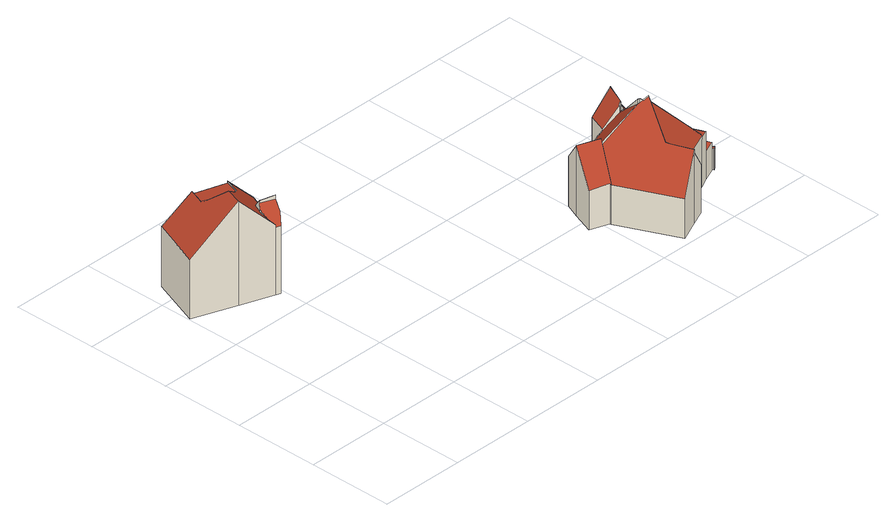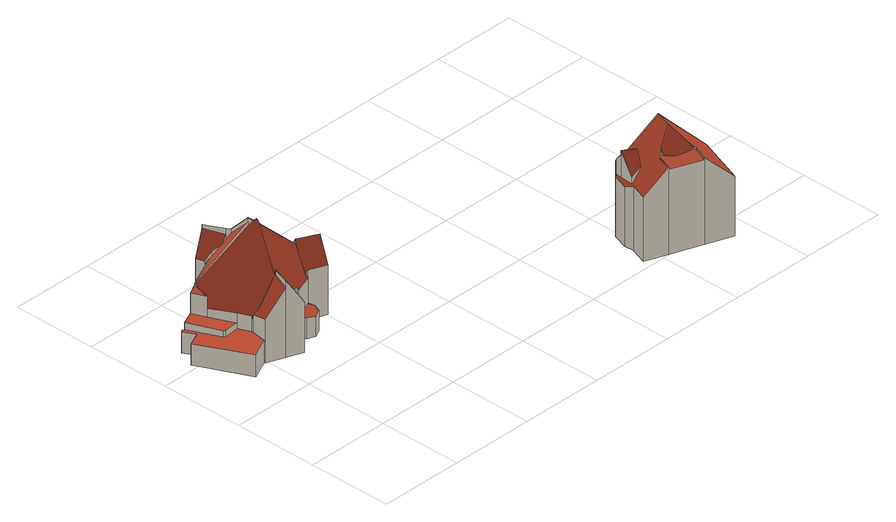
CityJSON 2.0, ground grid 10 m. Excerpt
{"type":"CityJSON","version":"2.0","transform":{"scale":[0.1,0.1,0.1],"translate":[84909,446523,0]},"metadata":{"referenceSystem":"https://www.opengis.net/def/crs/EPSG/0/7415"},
"CityObjects":{
"building1":{"type":"Building","attributes":{"b3_dak_type":"slanted","b3_h_dak_50p":9.99,"b3_h_dak_70p":10.25,"b3_h_dak_max":12.36,"b3_h_dak_min":7.11,"b3_h_maaiveld":0.064,"b3_kas_warenhuis":false,"b3_mutatie_ahn3_ahn4":false,"b3_reconstructie_onvolledig":false,"b3_rmse_lod12":1.23,"b3_rmse_lod13":1.23,"b3_rmse_lod22":0.22,"b3_val3dity_lod12":"[]","b3_val3dity_lod13":"[]","b3_val3dity_lod22":"[]","b3_volume_lod12":656.41,"b3_volume_lod13":656.41,"b3_volume_lod22":624.96,"geconstateerd":false,"oorspronkelijkbouwjaar":1920,"status":"Pand in gebruik"},"children":["building1-1"]},
"building1-1":{"type":"BuildingPart","parents":["building1"],"geometry":[{"type":"Solid","lod":"2.2","boundaries":[[[[0,1,2,3,4,5,6,7,8,9,10,11]],[[12,11,10,13]],[[14,4,3,15]],[[13,10,9,16]],[[17,5,4,14]],[[18,1,0,19]],[[15,3,2,20]],[[21,22,23,24,25]],[[26,6,5,17]],[[27,26,28,29]],[[22,21,30]],[[31,32,33]],[[23,22,33]],[[34,35,36]],[[32,31,36]],[[37,38,39,40]],[[16,9,8,41,42]],[[41,8,7,43]],[[43,7,6,26,27]],[[44,45,46]],[[42,41,46]],[[47,48,49]],[[39,38,45,44]],[[20,2,1,18,50]],[[50,18,51,52]],[[52,51,53,48,47]],[[48,53,35,34]],[[54,19,0,11,12]],[[25,24,19,54]],[[40,39,29,55]],[[56,57,37]],[[55,29,28,57,56]],[[29,39,44,46,41,43,27]],[[48,34,36,31,33,22,30,58,49]],[[25,54,12,13,16,58,30,21]],[[19,24,23,33,32,36,35,53,51,18]],[[55,56,37,40]],[[57,28,26,17,14,15,20,50,52,47,49,58,16,42,46,45,38,37]]]],"semantics":{"surfaces":[{"type":"GroundSurface"},{"type":"WallSurface","on_footprint_edge":true},{"type":"WallSurface","on_footprint_edge":false},{"type":"RoofSurface"}],"values":[[0,1,1,1,1,1,1,2,1,2,2,2,2,2,2,2,1,1,1,2,2,2,2,1,2,2,2,1,2,2,2,2,3,3,3,3,3,3]]}}]},
"building2":{"type":"Building","attributes":{"b3_dak_type":"slanted","b3_h_dak_50p":7.14,"b3_h_dak_70p":8.28,"b3_h_dak_max":12.14,"b3_h_dak_min":0.41,"b3_h_maaiveld":0.152,"b3_kas_warenhuis":false,"b3_mutatie_ahn3_ahn4":false,"b3_reconstructie_onvolledig":false,"b3_rmse_lod12":2.83,"b3_rmse_lod13":1.39,"b3_rmse_lod22":0.241,"b3_val3dity_lod12":"[]","b3_val3dity_lod13":"[]","b3_val3dity_lod22":"[]","b3_volume_lod12":1207.21,"b3_volume_lod13":1076.34,"b3_volume_lod22":977.96,"geconstateerd":false,"oorspronkelijkbouwjaar":1928,"status":"Pand in gebruik"},"children":["building2-1"]},
"building2-1":{"type":"BuildingPart","parents":["building2"],"geometry":[{"type":"Solid","lod":"2.2","boundaries":[[[[59,60,61,62,63,64,65,66,67,68,69,70,71,72,73,74,75,76,77,78,79,80,81,82,83,84,85,86,87,88,89,90,91]],[[92,74,73,93]],[[93,73,72,94]],[[95,96,97,98,99]],[[96,76,75,100,101]],[[94,72,71,102]],[[103,104,105]],[[106,107,105]],[[108,77,76,96,95]],[[102,71,70,109]],[[110,69,68,111]],[[109,70,69,110]],[[112,113,114,115]],[[115,114,116,117,118]],[[111,68,67,119]],[[120,121,122,123]],[[124,60,59,125]],[[125,59,91,126]],[[127,88,87,128]],[[129,130,131]],[[132,133,131]],[[89,130,129]],[[134,135,136]],[[137,138,136]],[[139,140,138,137,141]],[[118,117,142,143]],[[117,116,144,145]],[[143,142,66,65,146]],[[147,86,85,148]],[[128,87,86,147]],[[149,108,150,151,152]],[[152,151,153,154]],[[155,84,83,156]],[[157,133,132,156]],[[98,97,158,159]],[[160,161,162,158]],[[163,164,165,166]],[[167,168,107,106]],[[148,85,84,155]],[[156,83,82,169]],[[130,89,88,127]],[[170,171,172]],[[104,103,172]],[[173,80,79,168,167]],[[174,81,80,173]],[[168,79,78,175]],[[175,78,77,108,149]],[[141,137,113,112]],[[176,63,62,121,120]],[[140,64,63,176]],[[177,178,154,179]],[[180,119,67,66,142]],[[159,158,162,181,182]],[[145,144,183,184]],[[185,186,161,160]],[[182,181,187,188]],[[121,62,61,189]],[[146,65,64,140,139]],[[101,100,186,185]],[[135,134,190]],[[164,163,190]],[[191,171,170,178,177]],[[192,174,171,191]],[[169,82,81,174,192]],[[184,183,188,193]],[[133,157,194]],[[99,98,195]],[[151,150,195]],[[100,75,74,92]],[[179,154,153,196]],[[166,165,196]],[[126,91,90,122]],[[123,122,90,89,129]],[[189,61,60,124]],[[193,188,187,119,180]],[[148,155,156,132,147]],[[130,127,128,147,132,131]],[[146,139,141,112,115,118,143]],[[101,185,160,158,97,96]],[[178,170,172,103,105,107,168,175,149,152,154]],[[171,174,173,167,106,105,104,172]],[[99,195,150,108,95]],[[179,196,165,197,194,157,156,169,192,191,177]],[[193,180,142,117,145,184]],[[166,196,153,151,195,98,159,182,188,183,144,116,114,113,137,136,135,190,163]],[[123,129,131,133,194,197,165,164,190,134,136,138,140,176,120]],[[189,124,125,126,122,121]],[[119,187,181,162,161,186,100,92,93,94,102,109,110,111]]]],"semantics":{"surfaces":[{"type":"GroundSurface"},{"type":"WallSurface","on_footprint_edge":true},{"type":"WallSurface","on_footprint_edge":false},{"type":"RoofSurface"}],"values":[[0,1,1,2,1,1,2,2,1,1,1,1,2,2,1,2,1,1,1,2,2,1,2,2,2,2,2,1,1,1,2,2,1,2,2,2,2,2,1,1,1,2,2,1,1,1,1,2,1,1,2,1,2,2,2,2,1,1,2,2,2,2,2,1,2,2,2,2,1,2,2,1,1,1,2,3,3,3,3,3,3,3,3,3,3,3,3,3]]}}]}
},
"vertices":[
[55,312,1],[92,299,1],[118,289,1],[111,269,1],[112,258,1],[105,239,1],[103,238,1],[96,230,1],[90,232,1],[52,246,1],[2,264,1],[24,324,1],[24,324,72],[2,264,71],[112,258,72],[111,269,77],[52,246,124],[105,239,72],[92,299,102],[55,312,101],[118,289,77],[49,292,105],[49,292,103],[49,292,102],[48,293,102],[48,293,104],[103,238,73],[103,238,91],[105,246,74],[105,246,101],[51,285,109],[70,288,100],[70,288,102],[55,291,102],[79,280,104],[79,280,103],[76,283,103],[95,264,90],[89,253,92],[89,253,101],[89,253,104],[90,232,81],[90,232,84],[96,230,81],[86,249,96],[86,249,93],[88,240,88],[80,277,108],[80,277,107],[78,275,109],[92,299,104],[86,281,103],[86,281,104],[80,277,103],[55,312,104],[105,246,106],[109,265,85],[109,265,77],[59,266,124],
[427,143,2],[436,148,2],[446,144,2],[449,137,2],[450,135,2],[456,137,2],[464,159,2],[483,152,2],[504,144,2],[505,143,2],[528,154,2],[557,93,2],[541,86,2],[548,72,2],[545,70,2],[545,71,2],[543,71,2],[527,64,2],[515,58,2],[475,40,2],[477,36,2],[481,27,2],[464,20,2],[438,8,2],[406,77,2],[406,79,2],[384,87,2],[393,112,2],[400,130,2],[421,122,2],[427,124,2],[426,127,2],[423,134,2],[545,71,27],[545,70,27],[548,72,27],[527,64,59],[527,64,35],[520,80,35],[520,80,45],[520,80,59],[543,71,27],[543,71,35],[541,86,27],[461,44,75],[461,44,73],[463,42,72],[469,38,68],[469,38,63],[515,58,60],[557,93,27],[528,154,28],[505,143,28],[471,129,87],[471,129,80],[473,129,77],[473,129,90],[474,129,76],[474,129,86],[474,129,90],[504,144,28],[449,137,58],[449,137,27],[426,127,27],[426,127,57],[436,148,26],[427,143,26],[423,134,26],[421,122,61],[400,130,61],[427,124,61],[427,124,55],[422,113,71],[417,102,87],[417,102,81],[470,122,86],[470,122,85],[471,126,82],[471,128,80],[471,128,79],[456,137,62],[456,137,61],[471,128,87],[483,152,84],[483,152,93],[476,128,74],[476,128,82],[464,159,62],[393,112,86],[384,87,48],[515,58,62],[515,60,60],[515,60,63],[515,60,64],[463,81,116],[463,81,120],[406,79,50],[406,77,49],[417,102,78],[507,108,34],[507,108,46],[525,110,35],[525,110,28],[507,108,28],[456,89,121],[456,89,115],[456,86,118],[456,86,123],[477,36,59],[477,36,56],[438,8,49],[454,43,78],[454,43,83],[459,44,76],[481,27,60],[464,20,85],[475,40,63],[450,135,61],[452,48,91],[452,48,86],[463,81,125],[504,144,54],[501,122,28],[501,122,46],[495,128,50],[495,128,57],[527,109,35],[527,109,28],[501,124,28],[501,124,44],[446,144,27],[468,117,90],[454,43,90],[464,20,89],[501,124,48],[454,87,117],[516,63,60],[458,84,121],[455,86,118]
]}
